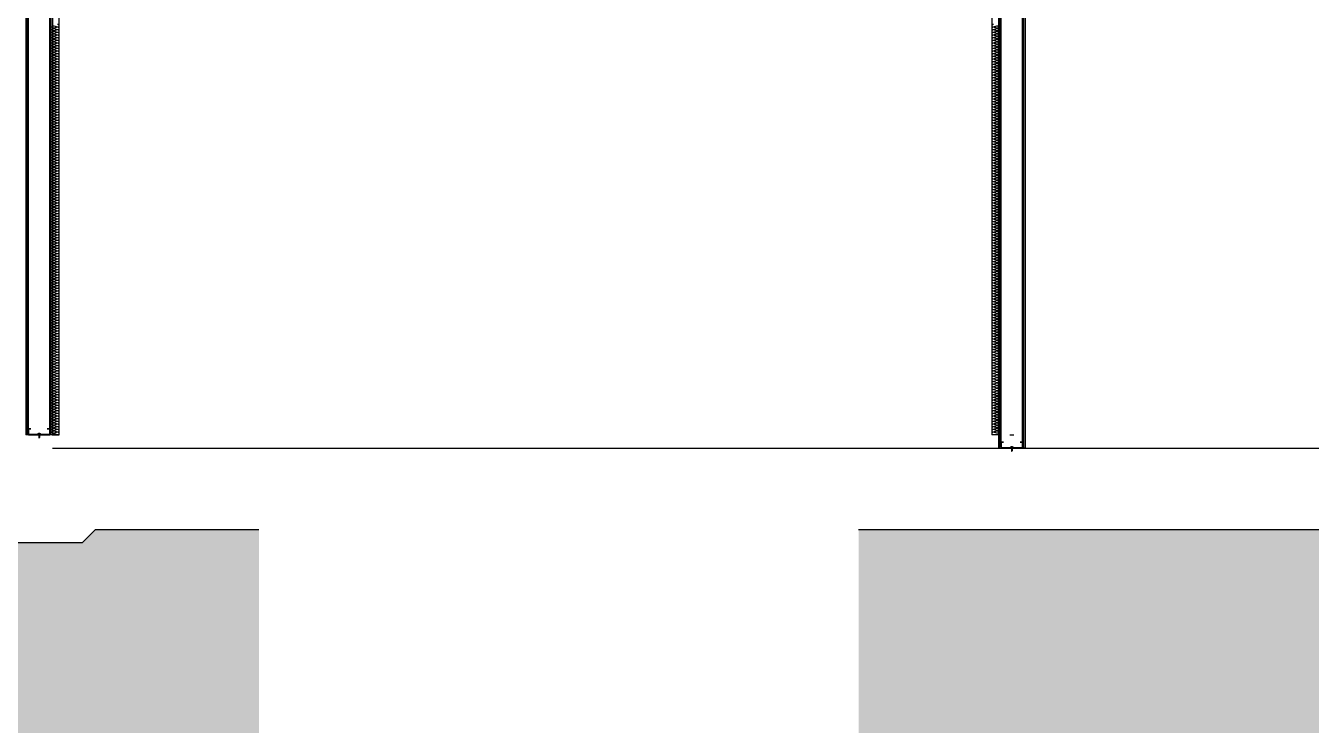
# Model space of a CAD drawing. Header units: millimetres. Extents: x 19868 to 801382, y -4805 to 85279.
# Drawn here: x 765388 to 775035, y 32849 to 38099 of the extents above; entities that cross this region are included whole.
import ezdxf

# ---------------------------------------------------------------- set-up
doc = ezdxf.new("R2010")
doc.units = ezdxf.units.MM
doc.header["$LTSCALE"] = 250
for name, color, linetype in [('8입면선', 8, 'Continuous'), ('A-FIN', 6, 'Continuous'), ('A-WALL-D', 7, 'Continuous'), ('A-버림CONC', 4, 'Continuous'), ('GAGAM-DT', 7, 'Continuous'), ('ISL', 251, 'Continuous'), ('입면', 7, 'Continuous'), ('지반', 254, 'Continuous')]:
    doc.layers.add(name, color=color, linetype=linetype)
doc.layers.add('CK', color=221, linetype='Continuous', plot=False)

# ---------------------------------------------------------------- blocks, each defined once
blk = doc.blocks.new('*U293')
at = {"layer": '8입면선', "color": 8}
for p, q in [((3316397.6, 471911.4), (3316397.6, 479611.4)), ((3316577.6, 471911.4), (3316577.6, 479611.4))]:
    blk.add_line(p, q, dxfattribs=at)
at = {"layer": 'A-WALL-D'}
for p, q in [((3316387.6, 479611.4), (3316387.6, 471911.4)), ((3316407.6, 479611.4), (3316387.6, 479611.4)), ((3316407.6, 471921.4), (3316407.6, 479611.4)), ((3316567.6, 471921.4), (3316567.6, 479611.4)), ((3316587.6, 479611.4), (3316567.6, 479611.4)), ((3316587.6, 479611.4), (3316587.6, 471911.4)), ((3316407.6, 471911.4), (3316387.6, 471911.4)), ((3316587.6, 471911.4), (3316567.6, 471911.4))]:
    blk.add_line(p, q, dxfattribs=at)
at = {"layer": 'CK', "linetype": 'Continuous'}
blk.add_line((3316472.9, 472011.4), (3316502.3, 472011.4), dxfattribs=at)
at = {"layer": 'GAGAM-DT', "color": 8}
for p, q in [((3316492.7, 479605.6), (3316482.8, 479605.6)), ((3316482.8, 479605.6), (3316482.8, 479602.1)), ((3316491.2, 479600.6), (3316484.3, 479600.6)), ((3316485.3, 479605.6), (3316485.3, 479637)), ((3316490.3, 479631.5), (3316485.3, 479637)), ((3316485.3, 479605.6), (3316485.3, 479600.6)), ((3316490.3, 479605.6), (3316490.3, 479631.5)), ((3316490.3, 479605.6), (3316490.3, 479600.6)), ((3316492.7, 479605.6), (3316492.7, 479602.1)), ((3316482.8, 471917.2), (3316482.8, 471920.7)), ((3316492.7, 471917.2), (3316482.8, 471917.2)), ((3316491.2, 471922.2), (3316484.3, 471922.2)), ((3316485.3, 471917.2), (3316485.3, 471922.2)), ((3316485.3, 471917.2), (3316485.3, 471885.8)), ((3316490.3, 471891.3), (3316485.3, 471885.8)), ((3316490.3, 471917.2), (3316490.3, 471922.2)), ((3316490.3, 471917.2), (3316490.3, 471891.3)), ((3316492.7, 471917.2), (3316492.7, 471920.7))]:
    blk.add_line(p, q, dxfattribs=at)
for centre, start, end in [((3316484.3, 479602.1), 180, 270), ((3316491.2, 479602.1), 270, 0), ((3316484.3, 471920.7), 90, 180), ((3316491.2, 471920.7), 0, 90)]:
    blk.add_arc(centre, 1.51, start, end, dxfattribs=at)
at = {"layer": '입면', "color": 6}
for p, q in [((3316407.6, 479566.4), (3316407.6, 479611.4)), ((3316407.6, 479611.4), (3316472.9, 479611.4)), ((3316425.4, 479566.4), (3316407.6, 479566.4)), ((3316472.4, 479610.2), (3316408.8, 479610.2)), ((3316408.8, 479610.2), (3316408.8, 479567.6)), ((3316408.8, 479567.6), (3316425.4, 479567.6)), ((3316425.4, 479567.6), (3316425.4, 479566.4)), ((3316477.4, 479604.4), (3316472.4, 479610.2)), ((3316472.9, 479611.4), (3316477.9, 479605.6)), ((3316497.8, 479604.4), (3316477.4, 479604.4)), ((3316477.9, 479605.6), (3316497.3, 479605.6)), ((3316497.3, 479605.6), (3316502.3, 479611.4)), ((3316502.8, 479610.2), (3316497.8, 479604.4)), ((3316502.3, 479611.4), (3316567.6, 479611.4)), ((3316566.4, 479610.2), (3316502.8, 479610.2)), ((3316549.8, 479566.4), (3316549.8, 479567.6)), ((3316549.8, 479567.6), (3316566.4, 479567.6)), ((3316567.6, 479566.4), (3316549.8, 479566.4)), ((3316566.4, 479567.6), (3316566.4, 479610.2)), ((3316567.6, 479611.4), (3316567.6, 479566.4)), ((3316425.4, 471956.4), (3316407.6, 471956.4)), ((3316407.6, 471956.4), (3316407.6, 471911.4)), ((3316408.8, 471912.6), (3316408.8, 471955.2)), ((3316408.8, 471955.2), (3316425.4, 471955.2)), ((3316425.4, 471955.2), (3316425.4, 471956.4)), ((3316567.6, 471956.4), (3316549.8, 471956.4)), ((3316549.8, 471956.4), (3316549.8, 471955.2)), ((3316549.8, 471955.2), (3316566.4, 471955.2)), ((3316566.4, 471955.2), (3316566.4, 471912.6)), ((3316567.6, 471911.4), (3316567.6, 471956.4)), ((3316407.6, 471911.4), (3316472.9, 471911.4)), ((3316472.4, 471912.6), (3316408.8, 471912.6)), ((3316477.4, 471918.5), (3316472.4, 471912.6)), ((3316472.9, 471911.4), (3316477.9, 471917.3)), ((3316497.8, 471918.5), (3316477.4, 471918.5)), ((3316477.9, 471917.3), (3316497.3, 471917.3)), ((3316497.3, 471917.3), (3316502.3, 471911.4)), ((3316502.8, 471912.6), (3316497.8, 471918.5)), ((3316502.3, 471911.4), (3316567.6, 471911.4)), ((3316566.4, 471912.6), (3316502.8, 471912.6))]:
    blk.add_line(p, q, dxfattribs=at)

msp = doc.modelspace()

# ---------------------------------------------------------------- hatches: boundary and pattern name
at = {"layer": '지반'}
h = msp.add_hatch(dxfattribs=at)
h.set_pattern_fill('EARTH', color=251, scale=70, angle=45)
h.paths.add_polyline_path([(650617.8, 33228.9), (650617.8, 23234.4), (801382.4, 23234.4), (801382.4, 34608.9), (792588.2, 34608.9), (792588.2, 34478.9), (792638.2, 34478.9), (792638.2, 34418.9), (792388.2, 34418.9), (792388.2, 34478.9), (792438.2, 34478.9), (792438.2, 34628.9), (790388.2, 34628.9), (790388.2, 33878.9), (791163.2, 33878.9), (791163.2, 32378.9), (791263.2, 32378.9), (791263.2, 32318.9), (788063.2, 32318.9), (788063.2, 32378.9), (788163.2, 32378.9), (788163.2, 33878.9), (789618.2, 33878.9), (789618.2, 34448.9), (787708.2, 34448.9), (787708.2, 33008.9), (787808.2, 33008.9), (787808.2, 32948.9), (782968.2, 32948.9), (782968.2, 33008.9), (783068.2, 33008.9), (783068.2, 34248.9), (781958.2, 34248.9), (781958.2, 33208.9), (782058.2, 33208.9), (782058.2, 33148.9), (780218.2, 33148.9), (780148.2, 33218.9), (778788.2, 33218.9), (778788.2, 33278.9), (778888.2, 33278.9), (778888.2, 34318.9), (771638.2, 34318.9), (771638.2, 32778.9), (771738.2, 32778.9), (771738.2, 32718.9), (767038.2, 32718.9), (767038.2, 32778.9), (767138.2, 32778.9), (767138.2, 34318.9), (765913.1, 34318.9), (765813.1, 34218.9), (759888.2, 34218.9), (759888.2, 33178.9), (759988.2, 33178.9), (759988.2, 33118.9), (756788.2, 33118.9), (756788.2, 33178.9), (756888.2, 33178.9), (756888.2, 34218.9), (755638.2, 34218.9), (755638.2, 32978.9), (755738.2, 32978.9), (755738.2, 32918.9), (751038.2, 32918.9), (751038.2, 32978.9), (751138.2, 32978.9), (751138.2, 34518.9), (749088.2, 34518.9), (749088.2, 33778.9), (750613.2, 33778.9), (750613.2, 32278.9), (750713.2, 32278.9), (750713.2, 32218.9), (747513.2, 32218.9), (747513.2, 32278.9), (747613.2, 32278.9), (747613.2, 33778.9), (748488.2, 33778.9), (748488.2, 34078.9), (747988.2, 34078.9), (747988.2, 34418.9), (746363.2, 34418.9), (746363.2, 33478.9), (746463.2, 33478.9), (746463.2, 33418.9), (743263.2, 33418.9), (743263.2, 33478.9), (743363.2, 33478.9), (743363.2, 34418.9), (739738.2, 34418.9), (739738.2, 33978.9), (740338.2, 33978.9), (740338.2, 33278.9), (740438.2, 33278.9), (740438.2, 33218.9), (734738.2, 33218.9), (734738.2, 32978.9), (734838.2, 32978.9), (734838.2, 32918.9), (731638.2, 32918.9), (731638.2, 32978.9), (731738.2, 32978.9), (731738.2, 33218.9), (728228.2, 33218.9), (728158.2, 33148.9), (725968.2, 33148.9), (725968.2, 33208.9), (726068.2, 33208.9), (726068.2, 34048.9), (726668.2, 34048.9), (726668.2, 34348.9), (723658.2, 34348.9), (723658.2, 33708.9), (723758.2, 33708.9), (723758.2, 33648.9), (720418.2, 33648.9), (720418.2, 33708.9), (720518.2, 33708.9), (720518.2, 34348.9), (718758.2, 34348.9), (718758.2, 33878.9), (719638.2, 33878.9), (719638.2, 31878.9), (719738.2, 31878.9), (719738.2, 31818.9), (715038.2, 31818.9), (715038.2, 31878.9), (715138.2, 31878.9), (715138.2, 33878.9), (717988.2, 33878.9), (717988.2, 34622.3), (717870.2, 34622.3), (717870.2, 34603.9), (717820.2, 34603.9), (717820.2, 34622.3), (717588.2, 34622.3), (717588.2, 34682.3), (717638.2, 34682.3), (717637.5, 34831.6), (715313.2, 34820.3), (712988.3, 34808.9), (701138.2, 34568.9), (688982.5, 34328.9), (678538.2, 34278.9), (666388.2, 34228.9), (658288.2, 33228.9)])

# ---------------------------------------------------------------- linework, layer by layer
at = {"layer": '8입면선', "color": 8}
for p, q in [((765578.2, 35028.9), (765578.2, 43348.9)), ((765398.2, 35028.9), (765398.2, 42628.9))]:
    msp.add_line(p, q, dxfattribs=at)
at = {"layer": 'A-FIN'}
msp.add_line((765588.2, 34928.9), (785788.2, 34928.9), dxfattribs=at)
at = {"layer": 'A-WALL-D'}
for p, q in [((765568.2, 35038.9), (765568.2, 43348.9)), ((765588.2, 43348.9), (765588.2, 35028.9)), ((765388.2, 42628.9), (765388.2, 35028.9)), ((765408.2, 35038.9), (765408.2, 42628.9)), ((765408.2, 35028.9), (765388.2, 35028.9)), ((765588.2, 35028.9), (765568.2, 35028.9))]:
    msp.add_line(p, q, dxfattribs=at)
at = {"layer": 'A-버림CONC'}
for p, q in [((765813.1, 34218.9), (765913.1, 34318.9)), ((765913.1, 34318.9), (767138.2, 34318.9)), ((771638.2, 34318.9), (778888.2, 34318.9)), ((765813.1, 34218.9), (759888.2, 34218.9))]:
    msp.add_line(p, q, dxfattribs=at)
at = {"layer": 'CK', "linetype": 'Continuous'}
msp.add_line((765473.5, 35028.9), (765502.9, 35028.9), dxfattribs=at)
at = {"layer": 'GAGAM-DT', "color": 8}
for p, q in [((765483.4, 35034.8), (765483.4, 35038.2)), ((765493.3, 35034.8), (765483.4, 35034.8)), ((765491.8, 35039.8), (765484.9, 35039.8)), ((765485.9, 35034.8), (765485.9, 35039.8)), ((765485.9, 35034.8), (765485.9, 35003.3)), ((765490.9, 35034.8), (765490.9, 35039.8)), ((765490.9, 35034.8), (765490.9, 35008.9)), ((765493.3, 35034.8), (765493.3, 35038.2)), ((765490.9, 35008.9), (765485.9, 35003.3))]:
    msp.add_line(p, q, dxfattribs=at)
for centre, start, end in [((765484.9, 35038.2), 90, 180), ((765491.8, 35038.2), 0, 90)]:
    msp.add_arc(centre, 1.51, start, end, dxfattribs=at)
at = {"layer": 'ISL'}
for p, q in [((765587.9, 35028.9), (765638.2, 35028.9)), ((772688.2, 35028.9), (772638.2, 35028.9))]:
    msp.add_line(p, q, dxfattribs=at)
msp.add_lwpolyline([(765638.2, 35028.9), (765638.2, 43298.9), (768838.2, 43298.9), (768838.2, 42178.9), (769938.2, 42178.9), (769938.2, 43298.9), (772588.2, 43298.9), (772588.2, 42578.9), (772638.2, 42578.9), (772638.2, 35028.9)], dxfattribs=at)
for points in [[(765588.2, 35028.9, -0.509267), (765600.3, 35037.8), (765626.1, 35030.1, 1.372593), (765626.1, 35047.8), (765600.3, 35040.1, -0.509267), (765588.2, 35048.9, -0.509267), (765600.3, 35057.8), (765626.1, 35050.1, 1.372593), (765626.1, 35067.8), (765600.3, 35060.1, -0.509267), (765588.2, 35068.9, -0.509267), (765600.3, 35077.8), (765626.1, 35070.1, 1.372593), (765626.1, 35087.8), (765600.3, 35080.1, -0.509267), (765588.2, 35088.9, -0.509267), (765600.3, 35097.8), (765626.1, 35090.1, 1.372593), (765626.1, 35107.8), (765600.3, 35100.1, -0.509267), (765588.2, 35108.9, -0.509267), (765600.3, 35117.8), (765626.1, 35110.1, 1.372593), (765626.1, 35127.8), (765600.3, 35120.1, -0.509267), (765588.2, 35128.9, -0.509267), (765600.3, 35137.8), (765626.1, 35130.1, 1.372593), (765626.1, 35147.8), (765600.3, 35140.1, -0.509267), (765588.2, 35148.9, -0.509267), (765600.3, 35157.8), (765626.1, 35150.1, 1.372593), (765626.1, 35167.8), (765600.3, 35160.1, -0.509267), (765588.2, 35168.9, -0.509267), (765600.3, 35177.8), (765626.1, 35170.1, 1.372593), (765626.1, 35187.8), (765600.3, 35180.1, -0.509267), (765588.2, 35188.9, -0.509267), (765600.3, 35197.8), (765626.1, 35190.1, 1.372593), (765626.1, 35207.8), (765600.3, 35200.1, -0.509267), (765588.2, 35208.9, -0.509267), (765600.3, 35217.8), (765626.1, 35210.1, 1.372593), (765626.1, 35227.8), (765600.3, 35220.1, -0.509267), (765588.2, 35228.9, -0.509267), (765600.3, 35237.8), (765626.1, 35230.1, 1.372593), (765626.1, 35247.8), (765600.3, 35240.1, -0.509267), (765588.2, 35248.9, -0.509267), (765600.3, 35257.8), (765626.1, 35250.1, 1.372593), (765626.1, 35267.8), (765600.3, 35260.1, -0.509267), (765588.2, 35268.9, -0.509267), (765600.3, 35277.8), (765626.1, 35270.1, 1.372593), (765626.1, 35287.8), (765600.3, 35280.1, -0.509267), (765588.2, 35288.9, -0.509267), (765600.3, 35297.8), (765626.1, 35290.1, 1.372593), (765626.1, 35307.8), (765600.3, 35300.1, -0.509267), (765588.2, 35308.9, -0.509267), (765600.3, 35317.8), (765626.1, 35310.1, 1.372593), (765626.1, 35327.8), (765600.3, 35320.1, -0.509267), (765588.2, 35328.9, -0.509267), (765600.3, 35337.8), (765626.1, 35330.1, 1.372593), (765626.1, 35347.8), (765600.3, 35340.1, -0.509267), (765588.2, 35348.9, -0.509267), (765600.3, 35357.8), (765626.1, 35350.1, 1.372593), (765626.1, 35367.8), (765600.3, 35360.1, -0.509267), (765588.2, 35368.9, -0.509267), (765600.3, 35377.8), (765626.1, 35370.1, 1.372593), (765626.1, 35387.8), (765600.3, 35380.1, -0.509267), (765588.2, 35388.9, -0.509267), (765600.3, 35397.8), (765626.1, 35390.1, 1.372593), (765626.1, 35407.8), (765600.3, 35400.1, -0.509267), (765588.2, 35408.9, -0.509267), (765600.3, 35417.8), (765626.1, 35410.1, 1.372593), (765626.1, 35427.8), (765600.3, 35420.1, -0.509267), (765588.2, 35428.9, -0.509267), (765600.3, 35437.8), (765626.1, 35430.1, 1.372593), (765626.1, 35447.8), (765600.3, 35440.1, -0.509267), (765588.2, 35448.9, -0.509267), (765600.3, 35457.8), (765626.1, 35450.1, 1.372593), (765626.1, 35467.8), (765600.3, 35460.1, -0.509267), (765588.2, 35468.9, -0.509267), (765600.3, 35477.8), (765626.1, 35470.1, 1.372593), (765626.1, 35487.8), (765600.3, 35480.1, -0.509267), (765588.2, 35488.9, -0.509267), (765600.3, 35497.8), (765626.1, 35490.1, 1.372593), (765626.1, 35507.8), (765600.3, 35500.1, -0.509267), (765588.2, 35508.9, -0.509267), (765600.3, 35517.8), (765626.1, 35510.1, 1.372593), (765626.1, 35527.8), (765600.3, 35520.1, -0.509267), (765588.2, 35528.9, -0.509267), (765600.3, 35537.8), (765626.1, 35530.1, 1.372593), (765626.1, 35547.8), (765600.3, 35540.1, -0.509267), (765588.2, 35548.9, -0.509267), (765600.3, 35557.8), (765626.1, 35550.1, 1.372593), (765626.1, 35567.8), (765600.3, 35560.1, -0.509267), (765588.2, 35568.9, -0.509267), (765600.3, 35577.8), (765626.1, 35570.1, 1.372593), (765626.1, 35587.8), (765600.3, 35580.1, -0.509267), (765588.2, 35588.9, -0.509267), (765600.3, 35597.8), (765626.1, 35590.1, 1.372593), (765626.1, 35607.8), (765600.3, 35600.1, -0.509267), (765588.2, 35608.9, -0.509267), (765600.3, 35617.8), (765626.1, 35610.1, 1.372593), (765626.1, 35627.8), (765600.3, 35620.1, -0.509267), (765588.2, 35628.9, -0.509267), (765600.3, 35637.8), (765626.1, 35630.1, 1.372593), (765626.1, 35647.8), (765600.3, 35640.1, -0.509267), (765588.2, 35648.9, -0.509267), (765600.3, 35657.8), (765626.1, 35650.1, 1.372593), (765626.1, 35667.8), (765600.3, 35660.1, -0.509267), (765588.2, 35668.9, -0.509267), (765600.3, 35677.8), (765626.1, 35670.1, 1.372593), (765626.1, 35687.8), (765600.3, 35680.1, -0.509267), (765588.2, 35688.9, -0.509267), (765600.3, 35697.8), (765626.1, 35690.1, 1.372593), (765626.1, 35707.8), (765600.3, 35700.1, -0.509267), (765588.2, 35708.9, -0.509267), (765600.3, 35717.8), (765626.1, 35710.1, 1.372593), (765626.1, 35727.8), (765600.3, 35720.1, -0.509267), (765588.2, 35728.9, -0.509267), (765600.3, 35737.8), (765626.1, 35730.1, 1.372593), (765626.1, 35747.8), (765600.3, 35740.1, -0.509267), (765588.2, 35748.9, -0.509267), (765600.3, 35757.8), (765626.1, 35750.1, 1.372593), (765626.1, 35767.8), (765600.3, 35760.1, -0.509267), (765588.2, 35768.9, -0.509267), (765600.3, 35777.8), (765626.1, 35770.1, 1.372593), (765626.1, 35787.8), (765600.3, 35780.1, -0.509267), (765588.2, 35788.9, -0.509267), (765600.3, 35797.8), (765626.1, 35790.1, 1.372593), (765626.1, 35807.8), (765600.3, 35800.1, -0.509267), (765588.2, 35808.9, -0.509267), (765600.3, 35817.8), (765626.1, 35810.1, 1.372593), (765626.1, 35827.8), (765600.3, 35820.1, -0.509267), (765588.2, 35828.9, -0.509267), (765600.3, 35837.8), (765626.1, 35830.1, 1.372593), (765626.1, 35847.8), (765600.3, 35840.1, -0.509267), (765588.2, 35848.9, -0.509267), (765600.3, 35857.8), (765626.1, 35850.1, 1.372593), (765626.1, 35867.8), (765600.3, 35860.1, -0.509267), (765588.2, 35868.9, -0.509267), (765600.3, 35877.8), (765626.1, 35870.1, 1.372593), (765626.1, 35887.8), (765600.3, 35880.1, -0.509267), (765588.2, 35888.9, -0.509267), (765600.3, 35897.8), (765626.1, 35890.1, 1.372593), (765626.1, 35907.8), (765600.3, 35900.1, -0.509267), (765588.2, 35908.9, -0.509267), (765600.3, 35917.8), (765626.1, 35910.1, 1.372593), (765626.1, 35927.8), (765600.3, 35920.1, -0.509267), (765588.2, 35928.9, -0.509267), (765600.3, 35937.8), (765626.1, 35930.1, 1.372593), (765626.1, 35947.8), (765600.3, 35940.1, -0.509267), (765588.2, 35948.9, -0.509267), (765600.3, 35957.8), (765626.1, 35950.1, 1.372593), (765626.1, 35967.8), (765600.3, 35960.1, -0.509267), (765588.2, 35968.9, -0.509267), (765600.3, 35977.8), (765626.1, 35970.1, 1.372593), (765626.1, 35987.8), (765600.3, 35980.1, -0.509267), (765588.2, 35988.9, -0.509267), (765600.3, 35997.8), (765626.1, 35990.1, 1.372593), (765626.1, 36007.8), (765600.3, 36000.1, -0.509267), (765588.2, 36008.9, -0.509267), (765600.3, 36017.8), (765626.1, 36010.1, 1.372593), (765626.1, 36027.8), (765600.3, 36020.1, -0.509267), (765588.2, 36028.9, -0.509267), (765600.3, 36037.8), (765626.1, 36030.1, 1.372593), (765626.1, 36047.8), (765600.3, 36040.1, -0.509267), (765588.2, 36048.9, -0.509267), (765600.3, 36057.8), (765626.1, 36050.1, 1.372593), (765626.1, 36067.8), (765600.3, 36060.1, -0.509267), (765588.2, 36068.9, -0.509267), (765600.3, 36077.8), (765626.1, 36070.1, 1.372593), (765626.1, 36087.8), (765600.3, 36080.1, -0.509267), (765588.2, 36088.9, -0.509267), (765600.3, 36097.8), (765626.1, 36090.1, 1.372593), (765626.1, 36107.8), (765600.3, 36100.1, -0.509267), (765588.2, 36108.9, -0.509267), (765600.3, 36117.8), (765626.1, 36110.1, 1.372593), (765626.1, 36127.8), (765600.3, 36120.1, -0.509267), (765588.2, 36128.9, -0.509267), (765600.3, 36137.8), (765626.1, 36130.1, 1.372593), (765626.1, 36147.8), (765600.3, 36140.1, -0.509267), (765588.2, 36148.9, -0.509267), (765600.3, 36157.8), (765626.1, 36150.1, 1.372593), (765626.1, 36167.8), (765600.3, 36160.1, -0.509267), (765588.2, 36168.9, -0.509267), (765600.3, 36177.8), (765626.1, 36170.1, 1.372593), (765626.1, 36187.8), (765600.3, 36180.1, -0.509267), (765588.2, 36188.9, -0.509267), (765600.3, 36197.8), (765626.1, 36190.1, 1.372593), (765626.1, 36207.8), (765600.3, 36200.1, -0.509267), (765588.2, 36208.9, -0.509267), (765600.3, 36217.8), (765626.1, 36210.1, 1.372593), (765626.1, 36227.8), (765600.3, 36220.1, -0.509267), (765588.2, 36228.9, -0.509267), (765600.3, 36237.8), (765626.1, 36230.1, 1.372593), (765626.1, 36247.8), (765600.3, 36240.1, -0.509267), (765588.2, 36248.9, -0.509267), (765600.3, 36257.8), (765626.1, 36250.1, 1.372593), (765626.1, 36267.8), (765600.3, 36260.1, -0.509267), (765588.2, 36268.9, -0.509267), (765600.3, 36277.8), (765626.1, 36270.1, 1.372593), (765626.1, 36287.8), (765600.3, 36280.1, -0.509267), (765588.2, 36288.9, -0.509267), (765600.3, 36297.8), (765626.1, 36290.1, 1.372593), (765626.1, 36307.8), (765600.3, 36300.1, -0.509267), (765588.2, 36308.9, -0.509267), (765600.3, 36317.8), (765626.1, 36310.1, 1.372593), (765626.1, 36327.8), (765600.3, 36320.1, -0.509267), (765588.2, 36328.9, -0.509267), (765600.3, 36337.8), (765626.1, 36330.1, 1.372593), (765626.1, 36347.8), (765600.3, 36340.1, -0.509267), (765588.2, 36348.9, -0.509267), (765600.3, 36357.8), (765626.1, 36350.1, 1.372593), (765626.1, 36367.8), (765600.3, 36360.1, -0.509267), (765588.2, 36368.9, -0.509267), (765600.3, 36377.8), (765626.1, 36370.1, 1.372593), (765626.1, 36387.8), (765600.3, 36380.1, -0.509267), (765588.2, 36388.9, -0.509267), (765600.3, 36397.8), (765626.1, 36390.1, 1.372593), (765626.1, 36407.8), (765600.3, 36400.1, -0.509267), (765588.2, 36408.9, -0.509267), (765600.3, 36417.8), (765626.1, 36410.1, 1.372593), (765626.1, 36427.8), (765600.3, 36420.1, -0.509267), (765588.2, 36428.9, -0.509267), (765600.3, 36437.8), (765626.1, 36430.1, 1.372593), (765626.1, 36447.8), (765600.3, 36440.1, -0.509267), (765588.2, 36448.9, -0.509267), (765600.3, 36457.8), (765626.1, 36450.1, 1.372593), (765626.1, 36467.8), (765600.3, 36460.1, -0.509267), (765588.2, 36468.9, -0.509267), (765600.3, 36477.8), (765626.1, 36470.1, 1.372593), (765626.1, 36487.8), (765600.3, 36480.1, -0.509267), (765588.2, 36488.9, -0.509267), (765600.3, 36497.8), (765626.1, 36490.1, 1.372593), (765626.1, 36507.8), (765600.3, 36500.1, -0.509267), (765588.2, 36508.9, -0.509267), (765600.3, 36517.8), (765626.1, 36510.1, 1.372593), (765626.1, 36527.8), (765600.3, 36520.1, -0.509267), (765588.2, 36528.9, -0.509267), (765600.3, 36537.8), (765626.1, 36530.1, 1.372593), (765626.1, 36547.8), (765600.3, 36540.1, -0.509267), (765588.2, 36548.9, -0.509267), (765600.3, 36557.8), (765626.1, 36550.1, 1.372593), (765626.1, 36567.8), (765600.3, 36560.1, -0.509267), (765588.2, 36568.9, -0.509267), (765600.3, 36577.8), (765626.1, 36570.1, 1.372593), (765626.1, 36587.8), (765600.3, 36580.1, -0.509267), (765588.2, 36588.9, -0.509267), (765600.3, 36597.8), (765626.1, 36590.1, 1.372593), (765626.1, 36607.8), (765600.3, 36600.1, -0.509267), (765588.2, 36608.9, -0.509267), (765600.3, 36617.8), (765626.1, 36610.1, 1.372593), (765626.1, 36627.8), (765600.3, 36620.1, -0.509267), (765588.2, 36628.9, -0.509267), (765600.3, 36637.8), (765626.1, 36630.1, 1.372593), (765626.1, 36647.8), (765600.3, 36640.1, -0.509267), (765588.2, 36648.9, -0.509267), (765600.3, 36657.8), (765626.1, 36650.1, 1.372593), (765626.1, 36667.8), (765600.3, 36660.1, -0.509267), (765588.2, 36668.9, -0.509267), (765600.3, 36677.8), (765626.1, 36670.1, 1.372593), (765626.1, 36687.8), (765600.3, 36680.1, -0.509267), (765588.2, 36688.9, -0.509267), (765600.3, 36697.8), (765626.1, 36690.1, 1.372593), (765626.1, 36707.8), (765600.3, 36700.1, -0.509267), (765588.2, 36708.9, -0.509267), (765600.3, 36717.8), (765626.1, 36710.1, 1.372593), (765626.1, 36727.8), (765600.3, 36720.1, -0.509267), (765588.2, 36728.9, -0.509267), (765600.3, 36737.8), (765626.1, 36730.1, 1.372593), (765626.1, 36747.8), (765600.3, 36740.1, -0.509267), (765588.2, 36748.9, -0.509267), (765600.3, 36757.8), (765626.1, 36750.1, 1.372593), (765626.1, 36767.8), (765600.3, 36760.1, -0.509267), (765588.2, 36768.9, -0.509267), (765600.3, 36777.8), (765626.1, 36770.1, 1.372593), (765626.1, 36787.8), (765600.3, 36780.1, -0.509267), (765588.2, 36788.9, -0.509267), (765600.3, 36797.8), (765626.1, 36790.1, 1.372593), (765626.1, 36807.8), (765600.3, 36800.1, -0.509267), (765588.2, 36808.9, -0.509267), (765600.3, 36817.8), (765626.1, 36810.1, 1.372593), (765626.1, 36827.8), (765600.3, 36820.1, -0.509267), (765588.2, 36828.9, -0.509267), (765600.3, 36837.8), (765626.1, 36830.1, 1.372593), (765626.1, 36847.8), (765600.3, 36840.1, -0.509267), (765588.2, 36848.9, -0.509267), (765600.3, 36857.8), (765626.1, 36850.1, 1.372593), (765626.1, 36867.8), (765600.3, 36860.1, -0.509267), (765588.2, 36868.9, -0.509267), (765600.3, 36877.8), (765626.1, 36870.1, 1.372593), (765626.1, 36887.8), (765600.3, 36880.1, -0.509267), (765588.2, 36888.9, -0.509267), (765600.3, 36897.8), (765626.1, 36890.1, 1.372593), (765626.1, 36907.8), (765600.3, 36900.1, -0.509267), (765588.2, 36908.9, -0.509267), (765600.3, 36917.8), (765626.1, 36910.1, 1.372593), (765626.1, 36927.8), (765600.3, 36920.1, -0.509267), (765588.2, 36928.9, -0.509267), (765600.3, 36937.8), (765626.1, 36930.1, 1.372593), (765626.1, 36947.8), (765600.3, 36940.1, -0.509267), (765588.2, 36948.9, -0.509267), (765600.3, 36957.8), (765626.1, 36950.1, 1.372593), (765626.1, 36967.8), (765600.3, 36960.1, -0.509267), (765588.2, 36968.9, -0.509267), (765600.3, 36977.8), (765626.1, 36970.1, 1.372593), (765626.1, 36987.8), (765600.3, 36980.1, -0.509267), (765588.2, 36988.9, -0.509267), (765600.3, 36997.8), (765626.1, 36990.1, 1.372593), (765626.1, 37007.8), (765600.3, 37000.1, -0.509267), (765588.2, 37008.9, -0.509267), (765600.3, 37017.8), (765626.1, 37010.1, 1.372593), (765626.1, 37027.8), (765600.3, 37020.1, -0.509267), (765588.2, 37028.9, -0.509267), (765600.3, 37037.8), (765626.1, 37030.1, 1.372593), (765626.1, 37047.8), (765600.3, 37040.1, -0.509267), (765588.2, 37048.9, -0.509267), (765600.3, 37057.8), (765626.1, 37050.1, 1.372593), (765626.1, 37067.8), (765600.3, 37060.1, -0.509267), (765588.2, 37068.9, -0.509267), (765600.3, 37077.8), (765626.1, 37070.1, 1.372593), (765626.1, 37087.8), (765600.3, 37080.1, -0.509267), (765588.2, 37088.9, -0.509267), (765600.3, 37097.8), (765626.1, 37090.1, 1.372593), (765626.1, 37107.8), (765600.3, 37100.1, -0.509267), (765588.2, 37108.9, -0.509267), (765600.3, 37117.8), (765626.1, 37110.1, 1.372593), (765626.1, 37127.8), (765600.3, 37120.1, -0.509267), (765588.2, 37128.9, -0.509267), (765600.3, 37137.8), (765626.1, 37130.1, 1.372593), (765626.1, 37147.8), (765600.3, 37140.1, -0.509267), (765588.2, 37148.9, -0.509267), (765600.3, 37157.8), (765626.1, 37150.1, 1.372593), (765626.1, 37167.8), (765600.3, 37160.1, -0.509267), (765588.2, 37168.9, -0.509267), (765600.3, 37177.8), (765626.1, 37170.1, 1.372593), (765626.1, 37187.8), (765600.3, 37180.1, -0.509267), (765588.2, 37188.9, -0.509267), (765600.3, 37197.8), (765626.1, 37190.1, 1.372593), (765626.1, 37207.8), (765600.3, 37200.1, -0.509267), (765588.2, 37208.9, -0.509267), (765600.3, 37217.8), (765626.1, 37210.1, 1.372593), (765626.1, 37227.8), (765600.3, 37220.1, -0.509267), (765588.2, 37228.9, -0.509267), (765600.3, 37237.8), (765626.1, 37230.1, 1.372593), (765626.1, 37247.8), (765600.3, 37240.1, -0.509267), (765588.2, 37248.9, -0.509267), (765600.3, 37257.8), (765626.1, 37250.1, 1.372593), (765626.1, 37267.8), (765600.3, 37260.1, -0.509267), (765588.2, 37268.9, -0.509267), (765600.3, 37277.8), (765626.1, 37270.1, 1.372593), (765626.1, 37287.8), (765600.3, 37280.1, -0.509267), (765588.2, 37288.9, -0.509267), (765600.3, 37297.8), (765626.1, 37290.1, 1.372593), (765626.1, 37307.8), (765600.3, 37300.1, -0.509267), (765588.2, 37308.9, -0.509267), (765600.3, 37317.8), (765626.1, 37310.1, 1.372593), (765626.1, 37327.8), (765600.3, 37320.1, -0.509267), (765588.2, 37328.9, -0.509267), (765600.3, 37337.8), (765626.1, 37330.1, 1.372593), (765626.1, 37347.8), (765600.3, 37340.1, -0.509267), (765588.2, 37348.9, -0.509267), (765600.3, 37357.8), (765626.1, 37350.1, 1.372593), (765626.1, 37367.8), (765600.3, 37360.1, -0.509267), (765588.2, 37368.9, -0.509267), (765600.3, 37377.8), (765626.1, 37370.1, 1.372593), (765626.1, 37387.8), (765600.3, 37380.1, -0.509267), (765588.2, 37388.9, -0.509267), (765600.3, 37397.8), (765626.1, 37390.1, 1.372593), (765626.1, 37407.8), (765600.3, 37400.1, -0.509267), (765588.2, 37408.9, -0.509267), (765600.3, 37417.8), (765626.1, 37410.1, 1.372593), (765626.1, 37427.8), (765600.3, 37420.1, -0.509267), (765588.2, 37428.9, -0.509267), (765600.3, 37437.8), (765626.1, 37430.1, 1.372593), (765626.1, 37447.8), (765600.3, 37440.1, -0.509267), (765588.2, 37448.9, -0.509267), (765600.3, 37457.8), (765626.1, 37450.1, 1.372593), (765626.1, 37467.8), (765600.3, 37460.1, -0.509267), (765588.2, 37468.9, -0.509267), (765600.3, 37477.8), (765626.1, 37470.1, 1.372593), (765626.1, 37487.8), (765600.3, 37480.1, -0.509267), (765588.2, 37488.9, -0.509267), (765600.3, 37497.8), (765626.1, 37490.1, 1.372593), (765626.1, 37507.8), (765600.3, 37500.1, -0.509267), (765588.2, 37508.9, -0.509267), (765600.3, 37517.8), (765626.1, 37510.1, 1.372593), (765626.1, 37527.8), (765600.3, 37520.1, -0.509267), (765588.2, 37528.9, -0.509267), (765600.3, 37537.8), (765626.1, 37530.1, 1.372593), (765626.1, 37547.8), (765600.3, 37540.1, -0.509267), (765588.2, 37548.9, -0.509267), (765600.3, 37557.8), (765626.1, 37550.1, 1.372593), (765626.1, 37567.8), (765600.3, 37560.1, -0.509267), (765588.2, 37568.9, -0.509267), (765600.3, 37577.8), (765626.1, 37570.1, 1.372593), (765626.1, 37587.8), (765600.3, 37580.1, -0.509267), (765588.2, 37588.9, -0.509267), (765600.3, 37597.8), (765626.1, 37590.1, 1.372593), (765626.1, 37607.8), (765600.3, 37600.1, -0.509267), (765588.2, 37608.9, -0.509267), (765600.3, 37617.8), (765626.1, 37610.1, 1.372593), (765626.1, 37627.8), (765600.3, 37620.1, -0.509267), (765588.2, 37628.9, -0.509267), (765600.3, 37637.8), (765626.1, 37630.1, 1.372593), (765626.1, 37647.8), (765600.3, 37640.1, -0.509267), (765588.2, 37648.9, -0.509267), (765600.3, 37657.8), (765626.1, 37650.1, 1.372593), (765626.1, 37667.8), (765600.3, 37660.1, -0.509267), (765588.2, 37668.9, -0.509267), (765600.3, 37677.8), (765626.1, 37670.1, 1.372593), (765626.1, 37687.8), (765600.3, 37680.1, -0.509267), (765588.2, 37688.9, -0.509267), (765600.3, 37697.8), (765626.1, 37690.1, 1.372593), (765626.1, 37707.8), (765600.3, 37700.1, -0.509267), (765588.2, 37708.9, -0.509267), (765600.3, 37717.8), (765626.1, 37710.1, 1.372593), (765626.1, 37727.8), (765600.3, 37720.1, -0.509267), (765588.2, 37728.9, -0.509267), (765600.3, 37737.8), (765626.1, 37730.1, 1.372593), (765626.1, 37747.8), (765600.3, 37740.1, -0.509267), (765588.2, 37748.9, -0.509267), (765600.3, 37757.8), (765626.1, 37750.1, 1.372593), (765626.1, 37767.8), (765600.3, 37760.1, -0.509267), (765588.2, 37768.9, -0.509267), (765600.3, 37777.8), (765626.1, 37770.1, 1.372593), (765626.1, 37787.8), (765600.3, 37780.1, -0.509267), (765588.2, 37788.9, -0.509267), (765600.3, 37797.8), (765626.1, 37790.1, 1.372593), (765626.1, 37807.8), (765600.3, 37800.1, -0.509267), (765588.2, 37808.9, -0.509267), (765600.3, 37817.8), (765626.1, 37810.1, 1.372593), (765626.1, 37827.8), (765600.3, 37820.1, -0.509267), (765588.2, 37828.9, -0.509267), (765600.3, 37837.8), (765626.1, 37830.1, 1.372593), (765626.1, 37847.8), (765600.3, 37840.1, -0.509267), (765588.2, 37848.9, -0.509267), (765600.3, 37857.8), (765626.1, 37850.1, 1.372593), (765626.1, 37867.8), (765600.3, 37860.1, -0.509267), (765588.2, 37868.9, -0.509267), (765600.3, 37877.8), (765626.1, 37870.1, 1.372593), (765626.1, 37887.8), (765600.3, 37880.1, -0.509267), (765588.2, 37888.9, -0.509267), (765600.3, 37897.8), (765626.1, 37890.1, 1.372593), (765626.1, 37907.8), (765600.3, 37900.1, -0.509267), (765588.2, 37908.9, -0.509267), (765600.3, 37917.8), (765626.1, 37910.1, 1.372593), (765626.1, 37927.8), (765600.3, 37920.1, -0.509267), (765588.2, 37928.9, -0.509267), (765600.3, 37937.8), (765626.1, 37930.1, 1.372593), (765626.1, 37947.8), (765600.3, 37940.1, -0.509267), (765588.2, 37948.9, -0.509267), (765600.3, 37957.8), (765626.1, 37950.1, 1.372593), (765626.1, 37967.8), (765600.3, 37960.1, -0.509267), (765588.2, 37968.9, -0.509267), (765600.3, 37977.8), (765626.1, 37970.1, 1.372593), (765626.1, 37987.8), (765600.3, 37980.1, -0.509267), (765588.2, 37988.9, -0.509267), (765600.3, 37997.8), (765626.1, 37990.1, 1.372593), (765626.1, 38007.8), (765600.3, 38000.1, -0.509267), (765588.2, 38008.9, -0.509267), (765600.3, 38017.8), (765626.1, 38010.1, 1.372593), (765626.1, 38027.8), (765600.3, 38020.1, -0.509267), (765588.2, 38028.9, -0.509267), (765600.3, 38037.8), (765626.1, 38030.1, 1.372593), (765626.1, 38047.8), (765600.3, 38040.1, -0.509267), (765588.2, 38048.9, -0.509267), (765600.3, 38057.8), (765626.1, 38050.1, 1.372593), (765626.1, 38067.8), (765600.3, 38060.1, -0.509267), (765588.2, 38068.9, -0.509267), (765600.3, 38077.8), (765626.1, 38070.1, 1.372593), (765626.1, 38087.8), (765600.3, 38080.1, -0.509267), (765588.2, 38088.9, -0.509267), (765600.3, 38097.8), (765626.1, 38090.1, 1.372593), (765626.1, 38107.8)], [(772650.3, 38107.8, 0.509267), (772638.2, 38098.9, 0.509267), (772650.3, 38090.1), (772676.1, 38097.8, -1.372593), (772676.1, 38080.1), (772650.3, 38087.8, 0.509267), (772638.2, 38078.9, 0.509267), (772650.3, 38070.1), (772676.1, 38077.8, -1.372593), (772676.1, 38060.1), (772650.3, 38067.8, 0.509267), (772638.2, 38058.9, 0.509267), (772650.3, 38050.1), (772676.1, 38057.8, -1.372593), (772676.1, 38040.1), (772650.3, 38047.8, 0.509267), (772638.2, 38038.9, 0.509267), (772650.3, 38030.1), (772676.1, 38037.8, -1.372593), (772676.1, 38020.1), (772650.3, 38027.8, 0.509267), (772638.2, 38018.9, 0.509267), (772650.3, 38010.1), (772676.1, 38017.8, -1.372593), (772676.1, 38000.1), (772650.3, 38007.8, 0.509267), (772638.2, 37998.9, 0.509267), (772650.3, 37990.1), (772676.1, 37997.8, -1.372593), (772676.1, 37980.1), (772650.3, 37987.8, 0.509267), (772638.2, 37978.9, 0.509267), (772650.3, 37970.1), (772676.1, 37977.8, -1.372593), (772676.1, 37960.1), (772650.3, 37967.8, 0.509267), (772638.2, 37958.9, 0.509267), (772650.3, 37950.1), (772676.1, 37957.8, -1.372593), (772676.1, 37940.1), (772650.3, 37947.8, 0.509267), (772638.2, 37938.9, 0.509267), (772650.3, 37930.1), (772676.1, 37937.8, -1.372593), (772676.1, 37920.1), (772650.3, 37927.8, 0.509267), (772638.2, 37918.9, 0.509267), (772650.3, 37910.1), (772676.1, 37917.8, -1.372593), (772676.1, 37900.1), (772650.3, 37907.8, 0.509267), (772638.2, 37898.9, 0.509267), (772650.3, 37890.1), (772676.1, 37897.8, -1.372593), (772676.1, 37880.1), (772650.3, 37887.8, 0.509267), (772638.2, 37878.9, 0.509267), (772650.3, 37870.1), (772676.1, 37877.8, -1.372593), (772676.1, 37860.1), (772650.3, 37867.8, 0.509267), (772638.2, 37858.9, 0.509267), (772650.3, 37850.1), (772676.1, 37857.8, -1.372593), (772676.1, 37840.1), (772650.3, 37847.8, 0.509267), (772638.2, 37838.9, 0.509267), (772650.3, 37830.1), (772676.1, 37837.8, -1.372593), (772676.1, 37820.1), (772650.3, 37827.8, 0.509267), (772638.2, 37818.9, 0.509267), (772650.3, 37810.1), (772676.1, 37817.8, -1.372593), (772676.1, 37800.1), (772650.3, 37807.8, 0.509267), (772638.2, 37798.9, 0.509267), (772650.3, 37790.1), (772676.1, 37797.8, -1.372593), (772676.1, 37780.1), (772650.3, 37787.8, 0.509267), (772638.2, 37778.9, 0.509267), (772650.3, 37770.1), (772676.1, 37777.8, -1.372593), (772676.1, 37760.1), (772650.3, 37767.8, 0.509267), (772638.2, 37758.9, 0.509267), (772650.3, 37750.1), (772676.1, 37757.8, -1.372593), (772676.1, 37740.1), (772650.3, 37747.8, 0.509267), (772638.2, 37738.9, 0.509267), (772650.3, 37730.1), (772676.1, 37737.8, -1.372593), (772676.1, 37720.1), (772650.3, 37727.8, 0.509267), (772638.2, 37718.9, 0.509267), (772650.3, 37710.1), (772676.1, 37717.8, -1.372593), (772676.1, 37700.1), (772650.3, 37707.8, 0.509267), (772638.2, 37698.9, 0.509267), (772650.3, 37690.1), (772676.1, 37697.8, -1.372593), (772676.1, 37680.1), (772650.3, 37687.8, 0.509267), (772638.2, 37678.9, 0.509267), (772650.3, 37670.1), (772676.1, 37677.8, -1.372593), (772676.1, 37660.1), (772650.3, 37667.8, 0.509267), (772638.2, 37658.9, 0.509267), (772650.3, 37650.1), (772676.1, 37657.8, -1.372593), (772676.1, 37640.1), (772650.3, 37647.8, 0.509267), (772638.2, 37638.9, 0.509267), (772650.3, 37630.1), (772676.1, 37637.8, -1.372593), (772676.1, 37620.1), (772650.3, 37627.8, 0.509267), (772638.2, 37618.9, 0.509267), (772650.3, 37610.1), (772676.1, 37617.8, -1.372593), (772676.1, 37600.1), (772650.3, 37607.8, 0.509267), (772638.2, 37598.9, 0.509267), (772650.3, 37590.1), (772676.1, 37597.8, -1.372593), (772676.1, 37580.1), (772650.3, 37587.8, 0.509267), (772638.2, 37578.9, 0.509267), (772650.3, 37570.1), (772676.1, 37577.8, -1.372593), (772676.1, 37560.1), (772650.3, 37567.8, 0.509267), (772638.2, 37558.9, 0.509267), (772650.3, 37550.1), (772676.1, 37557.8, -1.372593), (772676.1, 37540.1), (772650.3, 37547.8, 0.509267), (772638.2, 37538.9, 0.509267), (772650.3, 37530.1), (772676.1, 37537.8, -1.372593), (772676.1, 37520.1), (772650.3, 37527.8, 0.509267), (772638.2, 37518.9, 0.509267), (772650.3, 37510.1), (772676.1, 37517.8, -1.372593), (772676.1, 37500.1), (772650.3, 37507.8, 0.509267), (772638.2, 37498.9, 0.509267), (772650.3, 37490.1), (772676.1, 37497.8, -1.372593), (772676.1, 37480.1), (772650.3, 37487.8, 0.509267), (772638.2, 37478.9, 0.509267), (772650.3, 37470.1), (772676.1, 37477.8, -1.372593), (772676.1, 37460.1), (772650.3, 37467.8, 0.509267), (772638.2, 37458.9, 0.509267), (772650.3, 37450.1), (772676.1, 37457.8, -1.372593), (772676.1, 37440.1), (772650.3, 37447.8, 0.509267), (772638.2, 37438.9, 0.509267), (772650.3, 37430.1), (772676.1, 37437.8, -1.372593), (772676.1, 37420.1), (772650.3, 37427.8, 0.509267), (772638.2, 37418.9, 0.509267), (772650.3, 37410.1), (772676.1, 37417.8, -1.372593), (772676.1, 37400.1), (772650.3, 37407.8, 0.509267), (772638.2, 37398.9, 0.509267), (772650.3, 37390.1), (772676.1, 37397.8, -1.372593), (772676.1, 37380.1), (772650.3, 37387.8, 0.509267), (772638.2, 37378.9, 0.509267), (772650.3, 37370.1), (772676.1, 37377.8, -1.372593), (772676.1, 37360.1), (772650.3, 37367.8, 0.509267), (772638.2, 37358.9, 0.509267), (772650.3, 37350.1), (772676.1, 37357.8, -1.372593), (772676.1, 37340.1), (772650.3, 37347.8, 0.509267), (772638.2, 37338.9, 0.509267), (772650.3, 37330.1), (772676.1, 37337.8, -1.372593), (772676.1, 37320.1), (772650.3, 37327.8, 0.509267), (772638.2, 37318.9, 0.509267), (772650.3, 37310.1), (772676.1, 37317.8, -1.372593), (772676.1, 37300.1), (772650.3, 37307.8, 0.509267), (772638.2, 37298.9, 0.509267), (772650.3, 37290.1), (772676.1, 37297.8, -1.372593), (772676.1, 37280.1), (772650.3, 37287.8, 0.509267), (772638.2, 37278.9, 0.509267), (772650.3, 37270.1), (772676.1, 37277.8, -1.372593), (772676.1, 37260.1), (772650.3, 37267.8, 0.509267), (772638.2, 37258.9, 0.509267), (772650.3, 37250.1), (772676.1, 37257.8, -1.372593), (772676.1, 37240.1), (772650.3, 37247.8, 0.509267), (772638.2, 37238.9, 0.509267), (772650.3, 37230.1), (772676.1, 37237.8, -1.372593), (772676.1, 37220.1), (772650.3, 37227.8, 0.509267), (772638.2, 37218.9, 0.509267), (772650.3, 37210.1), (772676.1, 37217.8, -1.372593), (772676.1, 37200.1), (772650.3, 37207.8, 0.509267), (772638.2, 37198.9, 0.509267), (772650.3, 37190.1), (772676.1, 37197.8, -1.372593), (772676.1, 37180.1), (772650.3, 37187.8, 0.509267), (772638.2, 37178.9, 0.509267), (772650.3, 37170.1), (772676.1, 37177.8, -1.372593), (772676.1, 37160.1), (772650.3, 37167.8, 0.509267), (772638.2, 37158.9, 0.509267), (772650.3, 37150.1), (772676.1, 37157.8, -1.372593), (772676.1, 37140.1), (772650.3, 37147.8, 0.509267), (772638.2, 37138.9, 0.509267), (772650.3, 37130.1), (772676.1, 37137.8, -1.372593), (772676.1, 37120.1), (772650.3, 37127.8, 0.509267), (772638.2, 37118.9, 0.509267), (772650.3, 37110.1), (772676.1, 37117.8, -1.372593), (772676.1, 37100.1), (772650.3, 37107.8, 0.509267), (772638.2, 37098.9, 0.509267), (772650.3, 37090.1), (772676.1, 37097.8, -1.372593), (772676.1, 37080.1), (772650.3, 37087.8, 0.509267), (772638.2, 37078.9, 0.509267), (772650.3, 37070.1), (772676.1, 37077.8, -1.372593), (772676.1, 37060.1), (772650.3, 37067.8, 0.509267), (772638.2, 37058.9, 0.509267), (772650.3, 37050.1), (772676.1, 37057.8, -1.372593), (772676.1, 37040.1), (772650.3, 37047.8, 0.509267), (772638.2, 37038.9, 0.509267), (772650.3, 37030.1), (772676.1, 37037.8, -1.372593), (772676.1, 37020.1), (772650.3, 37027.8, 0.509267), (772638.2, 37018.9, 0.509267), (772650.3, 37010.1), (772676.1, 37017.8, -1.372593), (772676.1, 37000.1), (772650.3, 37007.8, 0.509267), (772638.2, 36998.9, 0.509267), (772650.3, 36990.1), (772676.1, 36997.8, -1.372593), (772676.1, 36980.1), (772650.3, 36987.8, 0.509267), (772638.2, 36978.9, 0.509267), (772650.3, 36970.1), (772676.1, 36977.8, -1.372593), (772676.1, 36960.1), (772650.3, 36967.8, 0.509267), (772638.2, 36958.9, 0.509267), (772650.3, 36950.1), (772676.1, 36957.8, -1.372593), (772676.1, 36940.1), (772650.3, 36947.8, 0.509267), (772638.2, 36938.9, 0.509267), (772650.3, 36930.1), (772676.1, 36937.8, -1.372593), (772676.1, 36920.1), (772650.3, 36927.8, 0.509267), (772638.2, 36918.9, 0.509267), (772650.3, 36910.1), (772676.1, 36917.8, -1.372593), (772676.1, 36900.1), (772650.3, 36907.8, 0.509267), (772638.2, 36898.9, 0.509267), (772650.3, 36890.1), (772676.1, 36897.8, -1.372593), (772676.1, 36880.1), (772650.3, 36887.8, 0.509267), (772638.2, 36878.9, 0.509267), (772650.3, 36870.1), (772676.1, 36877.8, -1.372593), (772676.1, 36860.1), (772650.3, 36867.8, 0.509267), (772638.2, 36858.9, 0.509267), (772650.3, 36850.1), (772676.1, 36857.8, -1.372593), (772676.1, 36840.1), (772650.3, 36847.8, 0.509267), (772638.2, 36838.9, 0.509267), (772650.3, 36830.1), (772676.1, 36837.8, -1.372593), (772676.1, 36820.1), (772650.3, 36827.8, 0.509267), (772638.2, 36818.9, 0.509267), (772650.3, 36810.1), (772676.1, 36817.8, -1.372593), (772676.1, 36800.1), (772650.3, 36807.8, 0.509267), (772638.2, 36798.9, 0.509267), (772650.3, 36790.1), (772676.1, 36797.8, -1.372593), (772676.1, 36780.1), (772650.3, 36787.8, 0.509267), (772638.2, 36778.9, 0.509267), (772650.3, 36770.1), (772676.1, 36777.8, -1.372593), (772676.1, 36760.1), (772650.3, 36767.8, 0.509267), (772638.2, 36758.9, 0.509267), (772650.3, 36750.1), (772676.1, 36757.8, -1.372593), (772676.1, 36740.1), (772650.3, 36747.8, 0.509267), (772638.2, 36738.9, 0.509267), (772650.3, 36730.1), (772676.1, 36737.8, -1.372593), (772676.1, 36720.1), (772650.3, 36727.8, 0.509267), (772638.2, 36718.9, 0.509267), (772650.3, 36710.1), (772676.1, 36717.8, -1.372593), (772676.1, 36700.1), (772650.3, 36707.8, 0.509267), (772638.2, 36698.9, 0.509267), (772650.3, 36690.1), (772676.1, 36697.8, -1.372593), (772676.1, 36680.1), (772650.3, 36687.8, 0.509267), (772638.2, 36678.9, 0.509267), (772650.3, 36670.1), (772676.1, 36677.8, -1.372593), (772676.1, 36660.1), (772650.3, 36667.8, 0.509267), (772638.2, 36658.9, 0.509267), (772650.3, 36650.1), (772676.1, 36657.8, -1.372593), (772676.1, 36640.1), (772650.3, 36647.8, 0.509267), (772638.2, 36638.9, 0.509267), (772650.3, 36630.1), (772676.1, 36637.8, -1.372593), (772676.1, 36620.1), (772650.3, 36627.8, 0.509267), (772638.2, 36618.9, 0.509267), (772650.3, 36610.1), (772676.1, 36617.8, -1.372593), (772676.1, 36600.1), (772650.3, 36607.8, 0.509267), (772638.2, 36598.9, 0.509267), (772650.3, 36590.1), (772676.1, 36597.8, -1.372593), (772676.1, 36580.1), (772650.3, 36587.8, 0.509267), (772638.2, 36578.9, 0.509267), (772650.3, 36570.1), (772676.1, 36577.8, -1.372593), (772676.1, 36560.1), (772650.3, 36567.8, 0.509267), (772638.2, 36558.9, 0.509267), (772650.3, 36550.1), (772676.1, 36557.8, -1.372593), (772676.1, 36540.1), (772650.3, 36547.8, 0.509267), (772638.2, 36538.9, 0.509267), (772650.3, 36530.1), (772676.1, 36537.8, -1.372593), (772676.1, 36520.1), (772650.3, 36527.8, 0.509267), (772638.2, 36518.9, 0.509267), (772650.3, 36510.1), (772676.1, 36517.8, -1.372593), (772676.1, 36500.1), (772650.3, 36507.8, 0.509267), (772638.2, 36498.9, 0.509267), (772650.3, 36490.1), (772676.1, 36497.8, -1.372593), (772676.1, 36480.1), (772650.3, 36487.8, 0.509267), (772638.2, 36478.9, 0.509267), (772650.3, 36470.1), (772676.1, 36477.8, -1.372593), (772676.1, 36460.1), (772650.3, 36467.8, 0.509267), (772638.2, 36458.9, 0.509267), (772650.3, 36450.1), (772676.1, 36457.8, -1.372593), (772676.1, 36440.1), (772650.3, 36447.8, 0.509267), (772638.2, 36438.9, 0.509267), (772650.3, 36430.1), (772676.1, 36437.8, -1.372593), (772676.1, 36420.1), (772650.3, 36427.8, 0.509267), (772638.2, 36418.9, 0.509267), (772650.3, 36410.1), (772676.1, 36417.8, -1.372593), (772676.1, 36400.1), (772650.3, 36407.8, 0.509267), (772638.2, 36398.9, 0.509267), (772650.3, 36390.1), (772676.1, 36397.8, -1.372593), (772676.1, 36380.1), (772650.3, 36387.8, 0.509267), (772638.2, 36378.9, 0.509267), (772650.3, 36370.1), (772676.1, 36377.8, -1.372593), (772676.1, 36360.1), (772650.3, 36367.8, 0.509267), (772638.2, 36358.9, 0.509267), (772650.3, 36350.1), (772676.1, 36357.8, -1.372593), (772676.1, 36340.1), (772650.3, 36347.8, 0.509267), (772638.2, 36338.9, 0.509267), (772650.3, 36330.1), (772676.1, 36337.8, -1.372593), (772676.1, 36320.1), (772650.3, 36327.8, 0.509267), (772638.2, 36318.9, 0.509267), (772650.3, 36310.1), (772676.1, 36317.8, -1.372593), (772676.1, 36300.1), (772650.3, 36307.8, 0.509267), (772638.2, 36298.9, 0.509267), (772650.3, 36290.1), (772676.1, 36297.8, -1.372593), (772676.1, 36280.1), (772650.3, 36287.8, 0.509267), (772638.2, 36278.9, 0.509267), (772650.3, 36270.1), (772676.1, 36277.8, -1.372593), (772676.1, 36260.1), (772650.3, 36267.8, 0.509267), (772638.2, 36258.9, 0.509267), (772650.3, 36250.1), (772676.1, 36257.8, -1.372593), (772676.1, 36240.1), (772650.3, 36247.8, 0.509267), (772638.2, 36238.9, 0.509267), (772650.3, 36230.1), (772676.1, 36237.8, -1.372593), (772676.1, 36220.1), (772650.3, 36227.8, 0.509267), (772638.2, 36218.9, 0.509267), (772650.3, 36210.1), (772676.1, 36217.8, -1.372593), (772676.1, 36200.1), (772650.3, 36207.8, 0.509267), (772638.2, 36198.9, 0.509267), (772650.3, 36190.1), (772676.1, 36197.8, -1.372593), (772676.1, 36180.1), (772650.3, 36187.8, 0.509267), (772638.2, 36178.9, 0.509267), (772650.3, 36170.1), (772676.1, 36177.8, -1.372593), (772676.1, 36160.1), (772650.3, 36167.8, 0.509267), (772638.2, 36158.9, 0.509267), (772650.3, 36150.1), (772676.1, 36157.8, -1.372593), (772676.1, 36140.1), (772650.3, 36147.8, 0.509267), (772638.2, 36138.9, 0.509267), (772650.3, 36130.1), (772676.1, 36137.8, -1.372593), (772676.1, 36120.1), (772650.3, 36127.8, 0.509267), (772638.2, 36118.9, 0.509267), (772650.3, 36110.1), (772676.1, 36117.8, -1.372593), (772676.1, 36100.1), (772650.3, 36107.8, 0.509267), (772638.2, 36098.9, 0.509267), (772650.3, 36090.1), (772676.1, 36097.8, -1.372593), (772676.1, 36080.1), (772650.3, 36087.8, 0.509267), (772638.2, 36078.9, 0.509267), (772650.3, 36070.1), (772676.1, 36077.8, -1.372593), (772676.1, 36060.1), (772650.3, 36067.8, 0.509267), (772638.2, 36058.9, 0.509267), (772650.3, 36050.1), (772676.1, 36057.8, -1.372593), (772676.1, 36040.1), (772650.3, 36047.8, 0.509267), (772638.2, 36038.9, 0.509267), (772650.3, 36030.1), (772676.1, 36037.8, -1.372593), (772676.1, 36020.1), (772650.3, 36027.8, 0.509267), (772638.2, 36018.9, 0.509267), (772650.3, 36010.1), (772676.1, 36017.8, -1.372593), (772676.1, 36000.1), (772650.3, 36007.8, 0.509267), (772638.2, 35998.9, 0.509267), (772650.3, 35990.1), (772676.1, 35997.8, -1.372593), (772676.1, 35980.1), (772650.3, 35987.8, 0.509267), (772638.2, 35978.9, 0.509267), (772650.3, 35970.1), (772676.1, 35977.8, -1.372593), (772676.1, 35960.1), (772650.3, 35967.8, 0.509267), (772638.2, 35958.9, 0.509267), (772650.3, 35950.1), (772676.1, 35957.8, -1.372593), (772676.1, 35940.1), (772650.3, 35947.8, 0.509267), (772638.2, 35938.9, 0.509267), (772650.3, 35930.1), (772676.1, 35937.8, -1.372593), (772676.1, 35920.1), (772650.3, 35927.8, 0.509267), (772638.2, 35918.9, 0.509267), (772650.3, 35910.1), (772676.1, 35917.8, -1.372593), (772676.1, 35900.1), (772650.3, 35907.8, 0.509267), (772638.2, 35898.9, 0.509267), (772650.3, 35890.1), (772676.1, 35897.8, -1.372593), (772676.1, 35880.1), (772650.3, 35887.8, 0.509267), (772638.2, 35878.9, 0.509267), (772650.3, 35870.1), (772676.1, 35877.8, -1.372593), (772676.1, 35860.1), (772650.3, 35867.8, 0.509267), (772638.2, 35858.9, 0.509267), (772650.3, 35850.1), (772676.1, 35857.8, -1.372593), (772676.1, 35840.1), (772650.3, 35847.8, 0.509267), (772638.2, 35838.9, 0.509267), (772650.3, 35830.1), (772676.1, 35837.8, -1.372593), (772676.1, 35820.1), (772650.3, 35827.8, 0.509267), (772638.2, 35818.9, 0.509267), (772650.3, 35810.1), (772676.1, 35817.8, -1.372593), (772676.1, 35800.1), (772650.3, 35807.8, 0.509267), (772638.2, 35798.9, 0.509267), (772650.3, 35790.1), (772676.1, 35797.8, -1.372593), (772676.1, 35780.1), (772650.3, 35787.8, 0.509267), (772638.2, 35778.9, 0.509267), (772650.3, 35770.1), (772676.1, 35777.8, -1.372593), (772676.1, 35760.1), (772650.3, 35767.8, 0.509267), (772638.2, 35758.9, 0.509267), (772650.3, 35750.1), (772676.1, 35757.8, -1.372593), (772676.1, 35740.1), (772650.3, 35747.8, 0.509267), (772638.2, 35738.9, 0.509267), (772650.3, 35730.1), (772676.1, 35737.8, -1.372593), (772676.1, 35720.1), (772650.3, 35727.8, 0.509267), (772638.2, 35718.9, 0.509267), (772650.3, 35710.1), (772676.1, 35717.8, -1.372593), (772676.1, 35700.1), (772650.3, 35707.8, 0.509267), (772638.2, 35698.9, 0.509267), (772650.3, 35690.1), (772676.1, 35697.8, -1.372593), (772676.1, 35680.1), (772650.3, 35687.8, 0.509267), (772638.2, 35678.9, 0.509267), (772650.3, 35670.1), (772676.1, 35677.8, -1.372593), (772676.1, 35660.1), (772650.3, 35667.8, 0.509267), (772638.2, 35658.9, 0.509267), (772650.3, 35650.1), (772676.1, 35657.8, -1.372593), (772676.1, 35640.1), (772650.3, 35647.8, 0.509267), (772638.2, 35638.9, 0.509267), (772650.3, 35630.1), (772676.1, 35637.8, -1.372593), (772676.1, 35620.1), (772650.3, 35627.8, 0.509267), (772638.2, 35618.9, 0.509267), (772650.3, 35610.1), (772676.1, 35617.8, -1.372593), (772676.1, 35600.1), (772650.3, 35607.8, 0.509267), (772638.2, 35598.9, 0.509267), (772650.3, 35590.1), (772676.1, 35597.8, -1.372593), (772676.1, 35580.1), (772650.3, 35587.8, 0.509267), (772638.2, 35578.9, 0.509267), (772650.3, 35570.1), (772676.1, 35577.8, -1.372593), (772676.1, 35560.1), (772650.3, 35567.8, 0.509267), (772638.2, 35558.9, 0.509267), (772650.3, 35550.1), (772676.1, 35557.8, -1.372593), (772676.1, 35540.1), (772650.3, 35547.8, 0.509267), (772638.2, 35538.9, 0.509267), (772650.3, 35530.1), (772676.1, 35537.8, -1.372593), (772676.1, 35520.1), (772650.3, 35527.8, 0.509267), (772638.2, 35518.9, 0.509267), (772650.3, 35510.1), (772676.1, 35517.8, -1.372593), (772676.1, 35500.1), (772650.3, 35507.8, 0.509267), (772638.2, 35498.9, 0.509267), (772650.3, 35490.1), (772676.1, 35497.8, -1.372593), (772676.1, 35480.1), (772650.3, 35487.8, 0.509267), (772638.2, 35478.9, 0.509267), (772650.3, 35470.1), (772676.1, 35477.8, -1.372593), (772676.1, 35460.1), (772650.3, 35467.8, 0.509267), (772638.2, 35458.9, 0.509267), (772650.3, 35450.1), (772676.1, 35457.8, -1.372593), (772676.1, 35440.1), (772650.3, 35447.8, 0.509267), (772638.2, 35438.9, 0.509267), (772650.3, 35430.1), (772676.1, 35437.8, -1.372593), (772676.1, 35420.1), (772650.3, 35427.8, 0.509267), (772638.2, 35418.9, 0.509267), (772650.3, 35410.1), (772676.1, 35417.8, -1.372593), (772676.1, 35400.1), (772650.3, 35407.8, 0.509267), (772638.2, 35398.9, 0.509267), (772650.3, 35390.1), (772676.1, 35397.8, -1.372593), (772676.1, 35380.1), (772650.3, 35387.8, 0.509267), (772638.2, 35378.9, 0.509267), (772650.3, 35370.1), (772676.1, 35377.8, -1.372593), (772676.1, 35360.1), (772650.3, 35367.8, 0.509267), (772638.2, 35358.9, 0.509267), (772650.3, 35350.1), (772676.1, 35357.8, -1.372593), (772676.1, 35340.1), (772650.3, 35347.8, 0.509267), (772638.2, 35338.9, 0.509267), (772650.3, 35330.1), (772676.1, 35337.8, -1.372593), (772676.1, 35320.1), (772650.3, 35327.8, 0.509267), (772638.2, 35318.9, 0.509267), (772650.3, 35310.1), (772676.1, 35317.8, -1.372593), (772676.1, 35300.1), (772650.3, 35307.8, 0.509267), (772638.2, 35298.9, 0.509267), (772650.3, 35290.1), (772676.1, 35297.8, -1.372593), (772676.1, 35280.1), (772650.3, 35287.8, 0.509267), (772638.2, 35278.9, 0.509267), (772650.3, 35270.1), (772676.1, 35277.8, -1.372593), (772676.1, 35260.1), (772650.3, 35267.8, 0.509267), (772638.2, 35258.9, 0.509267), (772650.3, 35250.1), (772676.1, 35257.8, -1.372593), (772676.1, 35240.1), (772650.3, 35247.8, 0.509267), (772638.2, 35238.9, 0.509267), (772650.3, 35230.1), (772676.1, 35237.8, -1.372593), (772676.1, 35220.1), (772650.3, 35227.8, 0.509267), (772638.2, 35218.9, 0.509267), (772650.3, 35210.1), (772676.1, 35217.8, -1.372593), (772676.1, 35200.1), (772650.3, 35207.8, 0.509267), (772638.2, 35198.9, 0.509267), (772650.3, 35190.1), (772676.1, 35197.8, -1.372593), (772676.1, 35180.1), (772650.3, 35187.8, 0.509267), (772638.2, 35178.9, 0.509267), (772650.3, 35170.1), (772676.1, 35177.8, -1.372593), (772676.1, 35160.1), (772650.3, 35167.8, 0.509267), (772638.2, 35158.9, 0.509267), (772650.3, 35150.1), (772676.1, 35157.8, -1.372593), (772676.1, 35140.1), (772650.3, 35147.8, 0.509267), (772638.2, 35138.9, 0.509267), (772650.3, 35130.1), (772676.1, 35137.8, -1.372593), (772676.1, 35120.1), (772650.3, 35127.8, 0.509267), (772638.2, 35118.9, 0.509267), (772650.3, 35110.1), (772676.1, 35117.8, -1.372593), (772676.1, 35100.1), (772650.3, 35107.8, 0.509267), (772638.2, 35098.9, 0.509267), (772650.3, 35090.1), (772676.1, 35097.8, -1.372593), (772676.1, 35080.1), (772650.3, 35087.8, 0.509267), (772638.2, 35078.9, 0.509267), (772650.3, 35070.1), (772676.1, 35077.8, -1.372593), (772676.1, 35060.1), (772650.3, 35067.8, 0.509267), (772638.2, 35058.9, 0.509267), (772650.3, 35050.1), (772676.1, 35057.8, -1.372593), (772676.1, 35040.1), (772650.3, 35047.8, 0.509267), (772638.2, 35038.9)]]:
    msp.add_lwpolyline(points, format="xyb", dxfattribs=at)
at = {"layer": '입면', "color": 6}
for p, q in [((765426, 35073.9), (765408.2, 35073.9)), ((765408.2, 35073.9), (765408.2, 35028.9)), ((765408.2, 35028.9), (765473.5, 35028.9)), ((765409.4, 35030.1), (765409.4, 35072.7)), ((765409.4, 35072.7), (765426, 35072.7)), ((765473, 35030.1), (765409.4, 35030.1)), ((765426, 35072.7), (765426, 35073.9)), ((765478, 35036), (765473, 35030.1)), ((765473.5, 35028.9), (765478.5, 35034.8)), ((765498.4, 35036), (765478, 35036)), ((765478.5, 35034.8), (765497.9, 35034.8)), ((765497.9, 35034.8), (765502.9, 35028.9)), ((765503.4, 35030.1), (765498.4, 35036)), ((765502.9, 35028.9), (765568.2, 35028.9)), ((765567, 35030.1), (765503.4, 35030.1)), ((765568.2, 35073.9), (765550.4, 35073.9)), ((765550.4, 35073.9), (765550.4, 35072.7)), ((765550.4, 35072.7), (765567, 35072.7)), ((765567, 35072.7), (765567, 35030.1)), ((765568.2, 35028.9), (765568.2, 35073.9))]:
    msp.add_line(p, q, dxfattribs=at)

# ---------------------------------------------------------------- block references
at = {"layer": 'A-WALL-D'}
msp.add_blockref('*U293', (-2543699.4, -436982.5), dxfattribs=at)

doc.saveas('drawing.dxf')
